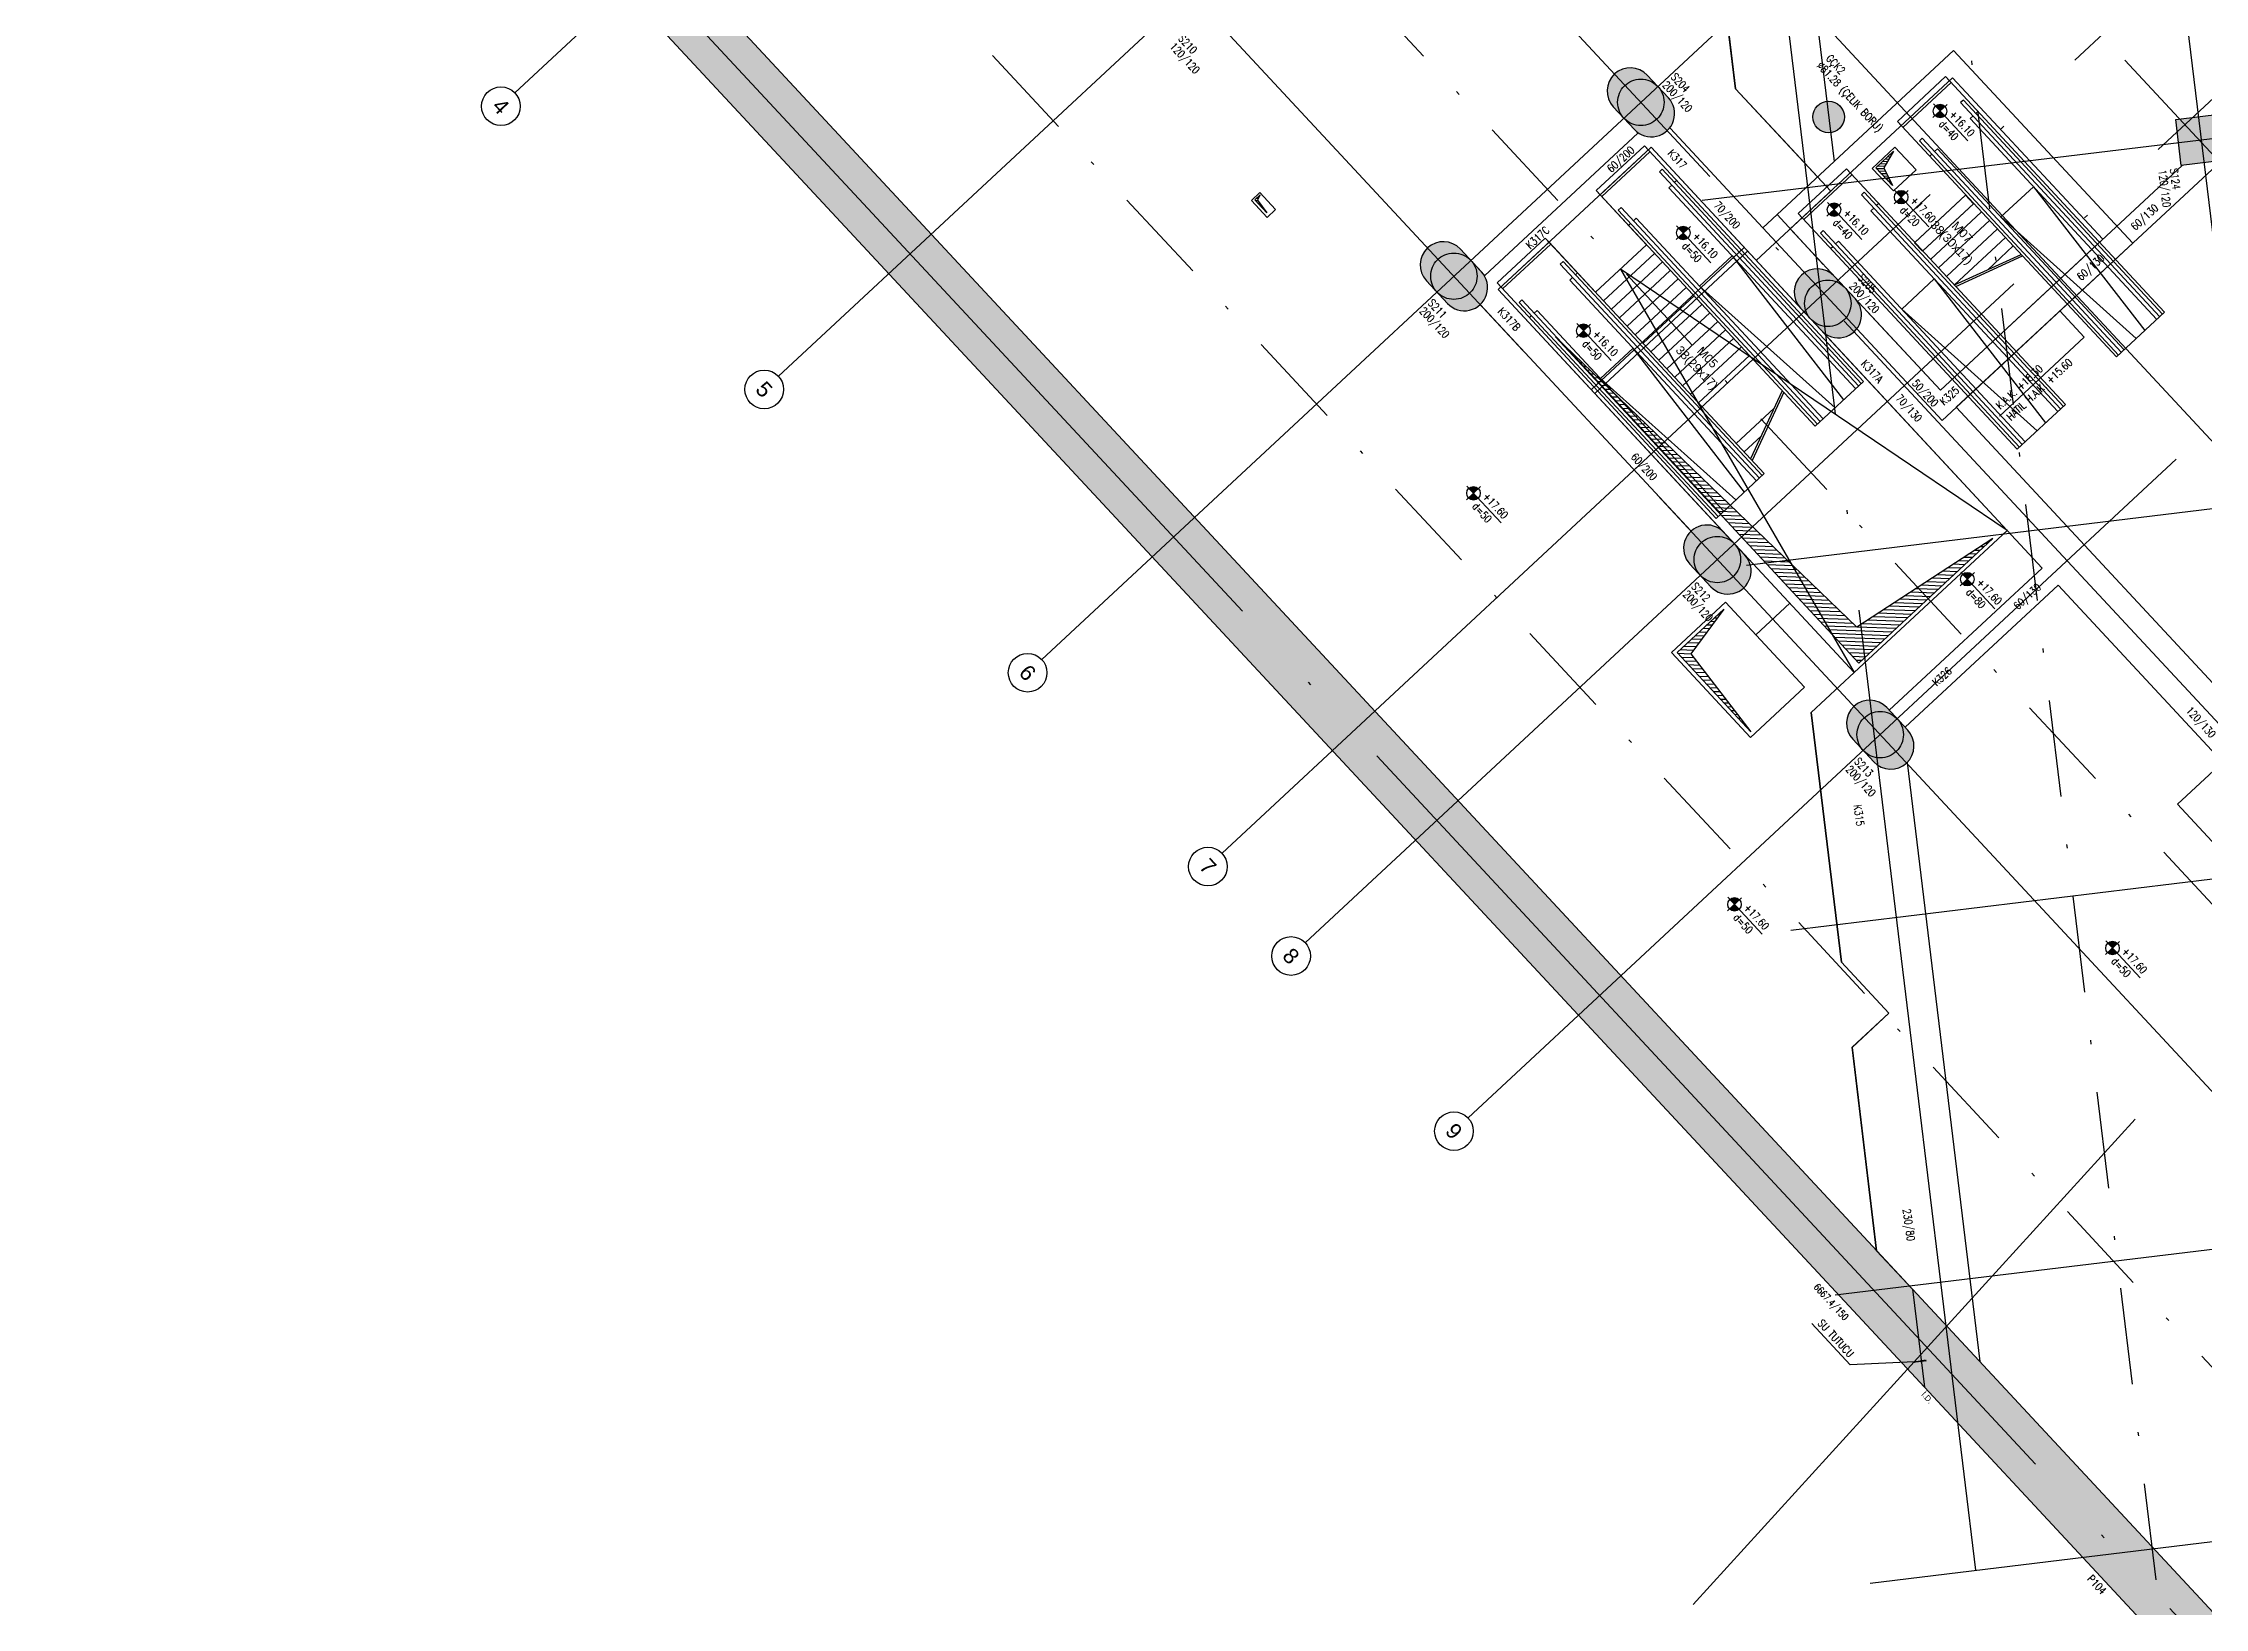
# Model space of a CAD drawing. Header units: millimetres. Extents: x 400392 to 400525, y 4543975 to 4544115.
# Drawn here: x 400392.4 to 400448.3, y 4544037 to 4544077.5 of the extents above; entities that cross this region are included whole.
import ezdxf
from ezdxf.enums import TextEntityAlignment as Align

# ---------------------------------------------------------------- set-up
doc = ezdxf.new("R2010")
doc.units = ezdxf.units.MM
for name, pattern in [('ACAD_ISO05W100', [33, 24, -3, 0, -3, 0, -3]), ('AKS', [3, 2.5, -0.25, 0, -0.25]), ('CONTINU', [0]), ('DASHDOT2', [0.5, 0.25, -0.125, 0, -0.125]), ('Hidden', [600, 400, -200])]:
    doc.linetypes.add(name, pattern=pattern)
doc.layers.add('A-DETL', color=90, linetype='Continuous', lineweight=15)
for name, color, linetype in [('aks prota', 2, 'AKS'), ('bosluk prota', 2, 'Continuous'), ('bosluk tarama prota', 8, 'Continuous'), ('boşluk prota', 2, 'Continuous'), ('boşluk taraması prota', 252, 'Continuous'), ('caks prota', 4, 'Continuous'), ('iderzi_PROTA', 3, 'Continuous'), ('kiriş boyutu prota', 6, 'Continuous'), ('kiriş prota', 6, 'Continuous'), ('kolon prota', 1, 'Continuous'), ('kolon tarama prota', 252, 'Continuous'), ('lkolon prota', 4, 'Continuous'), ('lperde prota', 4, 'Continuous'), ('merdiven prota', 2, 'Continuous'), ('not prota', 2, 'Continuous'), ('not yazısı prota', 6, 'Continuous'), ('not çizgisi prota', 4, 'Continuous'), ('perde prota', 1, 'Continuous'), ('PRT-AL-TUNEL_EKSENI', 14, 'DASHDOT2'), ('prt-s-taxis', 7, 'Continuous'), ('st-s_level (kot)', 6, 'Continuous'), ('st-s_levelmark (kot işareti)', 4, 'Continuous'), ('st_s_su tutucu', 2, 'Continuous'), ('st_s_ölçü', 4, 'Continuous'), ('taks prota', 7, 'Continuous'), ('temel prota', 6, 'Continuous'), ('tkolon prota', 6, 'Continuous'), ('tnot prota', 4, 'Continuous'), ('tperde prota', 6, 'Continuous'), ('Yapım Yöntemi$0$st_s_kesit', 7, 'Continuous')]:
    doc.layers.add(name, color=color, linetype=linetype)
doc.styles.add('OLCU', font='romanstw.shx')
doc.styles.add('PRT-MI-a_Arial', font='Arial.ttf', dxfattribs={"height": 30})
doc.styles.add('TAKS', font='Arial Unicode.ttf')
doc.styles.add('text25_PROTA', font='Arial.ttf', dxfattribs={"height": 25})
doc.styles.add('TKIRIS', font='romanstw.shx')
doc.styles.add('tkolon', font='romanstw.shx')
doc.styles.add('TNOT', font='romanstw.shx', dxfattribs={"width": 0.8, "height": 250})
doc.styles.add('TSIMPLEX', font='romanstw.shx')
doc.dimstyles.new('1-50', dxfattribs={"dimtxt": 10, "dimasz": 4, "dimexe": 4, "dimexo": 8, "dimgap": 4, "dimtad": 1, "dimdec": 1, "dimrnd": 0.05, "dimzin": 9, "dimdsep": 46, "dimtxsty": 'OLCU', "dimblk1": 'OBLIQUE', "dimblk2": 'OBLIQUE', "dimsah": 1, "dimcen": 2, "dimdle": 4, "dimclrd": 4, "dimclre": 4, "dimclrt": 3, "dimadec": 1, "dimazin": 0, "dimtfac": 1, "dimtdec": 1, "dimtix": 1, "dimtmove": 2, "dimatfit": 3, "dimldrblk": 'OBLIQUE', "dimfxl": 1, "dimtvp": 1, "dimtolj": 1, "dimtzin": 1, "dimarcsym": 0})

# ---------------------------------------------------------------- blocks, each defined once
blk = doc.blocks.new('A$C5FA63770')
at = {"color": 253}
blk.add_lwpolyline([(-574.4182109265821, 268.9042390474756), (-574.4182109265821, 98.90423904751833)], dxfattribs=at)
at = {"layer": 'st_s_ölçü', "color": 252, "ltscale": 0.1}
blk.add_line((235.9810456187479, 98.90423904754334), (235.9810456187479, 268.904239047497), dxfattribs=at)
for points in [[(-574.4182109265821, 98.90423904751833), (256.9810456187362, 98.90423904741374), (256.9810456187508, 268.9042390475433), (-574.4182109265821, 268.9042390474756)], [(-574.4182109265821, 261.4042390475433), (181.2810456187726, 261.4042390475433), (181.2810456187726, 251.6542390475433), (-574.4182109265821, 251.6542390475433)], [(-574.4182109265821, 241.404239047497), (134.2810456187726, 241.404239047497), (134.2810456187653, 251.6542390475433)], [(-574.4182109265821, 168.904239047497), (-105.9189543819521, 126.4042390475902), (-105.9189543819521, 241.404239047497), (-574.4182109265821, 198.904239047497)], [(134.2810456187726, 268.9042390475433), (134.2810456187581, 261.4042390475433)], [(-574.4182109265821, 126.4042390475906), (134.2810456187726, 126.4042390475897), (134.2810456187653, 116.1542390475433)], [(-574.4182109265821, 106.4042390475443), (181.2810456187726, 106.4042390475433), (181.2810456187726, 116.1542390475433), (-574.4182109265821, 116.1542390475443)], [(134.2810456187726, 98.90423904754334), (134.2810456187581, 106.4042390475433)]]:
    blk.add_lwpolyline(points, dxfattribs=at)
blk = doc.blocks.new('Stair_Anotation')
at = {"color": 0, "style": 'PRT-MI-a_Arial'}
blk.add_attdef('M.ADI', text='', height=0.2, dxfattribs=at).set_placement((0, 0), align=Align.BOTTOM_CENTER)
blk.add_attdef('BAS.SAYI-(EN-RIHT)', text='', height=0.2, dxfattribs=at).set_placement((0, -0.07999999999999999), align=Align.TOP_CENTER)
blk = doc.blocks.new('PLAN_KOT')
at = {"layer": 'st-s_levelmark (kot işareti)'}
h = blk.add_hatch(color=256, dxfattribs=at)
h.paths.add_polyline_path([(0, 17.5, 0.4142135623730951), (-17.5, 0), (0, 0)])
h.paths.add_polyline_path([(17.5, 0), (0, 0), (0, -17.5, 0.4142135623730951)])
for p, q in [((105, 0), (-25, 0)), ((0, 25), (0, -25))]:
    blk.add_line(p, q, dxfattribs=at)
blk.add_circle((0, 0), 17.5, dxfattribs=at)
at = {"layer": 'st-s_level (kot)', "color": 6, "style": 'OLCU', "width": 0.8}
for tag, p in [('KOT', (22.6700442370493, 9.780006943954504)), ('DÖŞEME_KALINLIĞI', (22.6700442370493, -27.62999305603444))]:
    blk.add_attdef(tag, p, '', height=20, dxfattribs=at)
blk = doc.blocks.new('_Oblique')
at = {"color": 0, "linetype": 'ByBlock', "lineweight": -2}
blk.add_line((-0.5, -0.5), (0.5, 0.5), dxfattribs=at)
blk = doc.blocks.new('D')
at = {"layer": 'st_s_su tutucu', "linetype": 'CONTINU', "ltscale": 0.2}
for p, q in [((-39987.83090962706, 52508.18991963421), (-39992.63090966878, 52508.18991966914)), ((-39992.63090966878, 52508.18991966914), (-39992.63090980848, 52507.38991968935)), ((-39992.63090980848, 52507.38991968935), (-39990.63090962501, 52506.05655179494)), ((-39992.63090980848, 52448.98991960261), (-39990.63090962501, 52450.32328749701)), ((-39992.63090966878, 52448.18991962282), (-39992.63090980848, 52448.98991960261)), ((-39987.83090962706, 52448.18991965774), (-39992.63090966878, 52448.18991962282)), ((-39990.63090992199, 52478.65671955824), (-39991.93117670823, 52478.6567195757)), ((-39991.93117670823, 52478.6567195757), (-39991.93117659182, 52477.72311959402)), ((-39991.93117659182, 52477.72311959402), (-39990.63090987367, 52477.72311951835)), ((-39990.6309096902, 52498.50671976196), (-39991.53117650332, 52498.50671977942)), ((-39991.53117650332, 52498.50671977942), (-39991.53117639622, 52497.87311976865)), ((-39991.53117639622, 52497.87311976865), (-39990.63090970417, 52497.87311978029)), ((-39990.63090980196, 52488.50671968629), (-39991.53117661508, 52488.50671963972)), ((-39991.53117661508, 52488.50671963972), (-39991.53117662905, 52487.87311965806)), ((-39991.53117662905, 52487.87311965806), (-39990.630909937, 52487.87311964059)), ((-39991.53117661508, 52467.87311965223), (-39991.53117662905, 52468.5067196339)), ((-39991.53117662905, 52468.5067196339), (-39990.630909937, 52468.50671965136)), ((-39990.63090980196, 52467.87311960567), (-39991.53117661508, 52467.87311965223)), ((-39991.53117650332, 52457.87311951254), (-39991.53117639622, 52458.50671952331)), ((-39991.53117639622, 52458.50671952331), (-39990.63090970417, 52458.50671951166)), ((-39990.6309096902, 52457.87311953), (-39991.53117650332, 52457.87311951254)), ((-39990.63090962501, 52506.05655179494), (-39990.6309096902, 52498.50671976196)), ((-39990.63090970417, 52497.87311978029), (-39990.63090980196, 52488.50671968629)), ((-39990.630909937, 52487.87311964059), (-39990.63090992199, 52478.65671955824)), ((-39990.630909937, 52468.50671965136), (-39990.63090992199, 52477.72311973372)), ((-39990.63090970417, 52458.50671951166), (-39990.63090980196, 52467.87311960567)), ((-39990.63090962501, 52450.32328749701), (-39990.6309096902, 52457.87311953)), ((-39989.83090974534, 52506.05655187643), (-39987.83090964103, 52507.38991968935)), ((-39989.83090955907, 52498.50671965136), (-39989.83090974534, 52506.05655187643)), ((-39988.9306429881, 52498.50671966883), (-39989.83090955907, 52498.50671965136)), ((-39989.83090992229, 52488.50671961062), (-39989.83090981984, 52497.87311973373)), ((-39989.83090981984, 52497.87311973373), (-39988.93064300207, 52497.87311962313)), ((-39988.93064335132, 52488.50671965136), (-39989.83090992229, 52488.50671961062)), ((-39989.83091007002, 52478.65671960481), (-39989.8309099316, 52487.87311978029)), ((-39989.8309099316, 52487.87311978029), (-39988.93064311383, 52487.87311964059)), ((-39988.53064343977, 52478.65671965137), (-39989.83091007002, 52478.65671960481)), ((-39989.83090998934, 52477.72311965805), (-39988.53064344908, 52477.72311964058)), ((-39989.83091007002, 52477.72311968715), (-39989.8309099316, 52468.50671951166)), ((-39989.8309099316, 52468.50671951166), (-39988.93064311383, 52468.50671965136)), ((-39988.93064335132, 52467.87311964059), (-39989.83090992229, 52467.87311968134)), ((-39989.83090992229, 52467.87311968134), (-39989.83090981984, 52458.50671955823)), ((-39989.83090981984, 52458.50671955823), (-39988.93064300207, 52458.50671966883)), ((-39988.9306429881, 52457.87311962313), (-39989.83090955907, 52457.87311964059)), ((-39989.83090955907, 52457.87311964059), (-39989.83090974534, 52450.32328741552)), ((-39989.83090974534, 52450.32328741552), (-39987.83090964103, 52448.98991960261)), ((-39988.93064300207, 52497.87311962313), (-39988.9306429881, 52498.50671966883)), ((-39988.93064311383, 52487.87311964059), (-39988.93064335132, 52488.50671965136)), ((-39988.93064311383, 52468.50671965136), (-39988.93064335132, 52467.87311964059)), ((-39988.93064300207, 52458.50671966883), (-39988.9306429881, 52457.87311962313)), ((-39988.53064344908, 52477.72311964058), (-39988.53064343977, 52478.65671965137)), ((-39987.83090964103, 52507.38991968935), (-39987.83090962706, 52508.18991963421)), ((-39987.83090964103, 52448.98991960261), (-39987.83090962706, 52448.18991965774))]:
    blk.add_line(p, q, dxfattribs=at)

msp = doc.modelspace()

# ---------------------------------------------------------------- hatches: boundary and pattern name
at = {"layer": 'bosluk tarama prota'}
h = msp.add_hatch(dxfattribs=at)
h.set_pattern_fill('ANSI31', color=256, scale=0.5000000000008498, angle=158.041684824402)
h.set_pattern_definition([(358.0416848250895, (400463.1295218535, 4544053.924257413), (0.002135774580036787, 0.06246349707594467), [])])
h.paths.add_polyline_path([(400439.8017895631, 4544074.247553772), (400440.2648010498, 4544074.679949181), (400440.0092632523, 4544074.242364098), (400440.2316973127, 4544073.787206085)])
h = msp.add_hatch(dxfattribs=at)
h.set_pattern_fill('ANSI31', color=256, scale=0.5000000000008498, angle=158.041684824402)
h.set_pattern_definition([(358.0416848250895, (400447.0782317322, 4544053.094694341), (0.002135774580036787, 0.06246349707594467), [])])
h.paths.add_polyline_path([(400423.7504994418, 4544073.4179907), (400423.89031633, 4544073.548562365), (400423.8191098028, 4544073.407763625), (400424.0645797835, 4544073.081671667)])
at = {"layer": 'boşluk taraması prota', "ltscale": 2}
h = msp.add_hatch(dxfattribs=at)
h.set_pattern_fill('ANSI31', color=256, scale=0.030000000000051, angle=-47.07600604114691, style=0)
h.set_pattern_definition([(357.9239939588531, (399651.801160712, 4544304.333696), (0.003450451554832194, 0.09518748281207254), [])])
h.paths.add_polyline_path([(400442.8244124039, 4544064.663843739), (400439.3113126747, 4544062.3763657), (400431.5265696851, 4544069.876173482), (400439.3658178136, 4544061.447219201)])
h = msp.add_hatch(dxfattribs=at)
h.set_pattern_fill('ANSI31', color=256, scale=0.030000000000051, angle=-47.07600604114691, style=0)
h.set_pattern_definition([(357.9239939588531, (399655.2625311045, 4544295.829732388), (0.003450451554832194, 0.09518748281207254), [])])
h.paths.add_polyline_path([(400435.871872748, 4544062.840891067), (400435.0205188572, 4544061.685704622), (400436.572370703, 4544059.668590711), (400434.6654934826, 4544061.718912458)])
at = {"layer": 'kolon tarama prota'}
h = msp.add_hatch(color=256, dxfattribs=at)
h.dxf.hatch_style = 1
h.paths.add_polyline_path([(400440.7516393499, 4544045.263444385), (400441.0592837703, 4544042.730103491), (400395.5945293271, 4544091.61493662), (400416.0245210166, 4544110.61560607), (400431.1884057504, 4544094.311020598), (400434.7429687753, 4544094.742680421), (400434.9237976286, 4544093.253620003), (400430.6105204253, 4544092.729823278), (400415.7433674613, 4544108.715355382), (400397.5101490717, 4544091.757768668)])
h = msp.add_hatch(color=256, dxfattribs=at)
h.dxf.hatch_style = 1
edge = h.paths.add_edge_path()
edge.add_arc((400433.4580476031, 4544076.232512097), 0.60000000000102, 42.92399395885309, 222.9239939588531)
edge.add_line((400433.0186929432, 4544075.823895549), (400433.5635150062, 4544075.238089336))
edge.add_arc((400434.0028696662, 4544075.646705884), 0.60000000000102, 222.9239939588531, 402.923993958853)
edge.add_line((400434.4422243262, 4544076.055322431), (400433.8974022631, 4544076.641128644))
h = msp.add_hatch(color=256, dxfattribs=at)
h.dxf.hatch_style = 1
edge = h.paths.add_edge_path()
edge.add_arc((400433.7303837747, 4544075.940225435), 0.5999999999986745, -47.07600604114691, 312.9239939588531)
h = msp.add_hatch(color=256, dxfattribs=at)
h.dxf.hatch_style = 1
edge = h.paths.add_edge_path()
edge.add_arc((400438.5837985583, 4544075.561127383), 0.4064000000006909, 0, 360)
h = msp.add_hatch(color=256, dxfattribs=at)
h.dxf.hatch_style = 1
h.paths.add_polyline_path([(400448.7477798809, 4544075.64169181), (400448.8924429635, 4544074.450443476), (400447.7011946298, 4544074.305780394), (400447.5565315472, 4544075.497028728)])
h = msp.add_hatch(color=256, dxfattribs=at)
h.dxf.hatch_style = 1
edge = h.paths.add_edge_path()
edge.add_arc((400428.6251463433, 4544071.737730077), 0.60000000000102, 42.92399395885309, 222.9239939588531)
edge.add_line((400428.1857916833, 4544071.329113529), (400428.7306137463, 4544070.743307316))
edge.add_arc((400429.1699684063, 4544071.151923863), 0.60000000000102, 222.9239939588531, 402.923993958853)
edge.add_line((400429.6093230663, 4544071.560540411), (400429.0645010032, 4544072.146346624))
h = msp.add_hatch(color=256, dxfattribs=at)
h.dxf.hatch_style = 1
edge = h.paths.add_edge_path()
edge.add_arc((400438.2907792855, 4544071.036238967), 0.60000000000102, 42.92399395885309, 222.9239939588531)
edge.add_line((400437.8514246255, 4544070.62762242), (400438.3962466886, 4544070.041816207))
edge.add_arc((400438.8356013485, 4544070.450432754), 0.60000000000102, 222.9239939588531, 402.923993958853)
edge.add_line((400439.2749560085, 4544070.859049302), (400438.7301339455, 4544071.444855515))
h = msp.add_hatch(color=256, dxfattribs=at)
h.dxf.hatch_style = 1
edge = h.paths.add_edge_path()
edge.add_arc((400435.435422132, 4544064.41515241), 0.60000000000102, 42.92399395885309, 222.9239939588531)
edge.add_line((400434.996067472, 4544064.006535863), (400435.5408895351, 4544063.420729649))
edge.add_arc((400435.9802441951, 4544063.829346197), 0.60000000000102, 222.9239939588531, 402.923993958853)
edge.add_line((400436.4195988551, 4544064.237962744), (400435.874776792, 4544064.823768958))
h = msp.add_hatch(color=256, dxfattribs=at)
h.dxf.hatch_style = 1
edge = h.paths.add_edge_path()
edge.add_arc((400439.6453298216, 4544059.888555106), 0.60000000000102, 42.92399395885309, 222.9239939588531)
edge.add_line((400439.2059751616, 4544059.479938558), (400439.7507972246, 4544058.894132345))
edge.add_arc((400440.1901518846, 4544059.302748892), 0.60000000000102, 222.9239939588531, 402.923993958853)
edge.add_line((400440.6295065446, 4544059.71136544), (400440.0846844816, 4544060.297171653))
h = msp.add_hatch(color=256, dxfattribs=at)
h.dxf.hatch_style = 1
h.paths.add_polyline_path([(400472.1510583731, 4544009.29945525), (400471.9313810431, 4544009.095146976), (400472.612409951, 4544008.362887781), (400473.9304739309, 4544009.588737423), (400440.7516393499, 4544045.263444385), (400441.0592837703, 4544042.730103491)])

# ---------------------------------------------------------------- linework, layer by layer
at = {"layer": 'A-DETL', "color": 1, "lineweight": 5}
msp.add_lwpolyline([(400410.4979693974, 4544108.041349596), (400518.4062713217, 4543992.015663383)], dxfattribs=at)
at = {"layer": 'aks prota', "ltscale": 10}
for p, q in [((400524.7599808759, 4543992.599262115), (400411.7644162853, 4544114.094899494)), ((400517.5106289861, 4543985.857089084), (400404.5150643955, 4544107.352726463)), ((400512.6777277262, 4543981.362307063), (400399.6821631356, 4544102.857944442)), ((400404.6249536569, 4544076.183168597), (400430.9016879059, 4544100.621531044)), ((400454.2144428614, 4544025.648611086), (400445.2533226051, 4544099.440205881)), ((400442.3891335498, 4544038.00062226), (400435.0780764215, 4544098.204542051)), ((400505.4283758364, 4543974.620134032), (400392.4328112458, 4544096.115771412)), ((400411.4352294456, 4544068.86059093), (400438.0340885466, 4544093.598541744)), ((400418.2455052343, 4544061.538013264), (400443.6435301634, 4544085.159142616)), ((400422.9037338739, 4544056.529370139), (400448.301758803, 4544080.150499493)), ((400435.3192969736, 4544073.406552707), (400481.6787128343, 4544079.036357859)), ((400425.0649949791, 4544054.224004926), (400450.5974185253, 4544077.970130106)), ((400429.2643641788, 4544049.690262465), (400454.796787725, 4544073.436387644)), ((400436.4645463775, 4544063.975836732), (400482.8239622382, 4544069.605641884)), ((400437.6097205387, 4544054.545737156), (400483.9691363994, 4544060.175542307)), ((400438.7550451854, 4544045.114404782), (400485.1144610461, 4544050.744209934)), ((400439.6591894517, 4544037.669102697), (400486.0186053124, 4544043.298907848))]:
    msp.add_line(p, q, dxfattribs=at)
at = {"layer": 'bosluk prota'}
for points in [[(400439.8017895631, 4544074.247553772), (400440.2648010498, 4544074.679949181), (400440.0092632523, 4544074.242364098), (400440.2316973127, 4544073.787206085)], [(400423.7504994418, 4544073.4179907), (400423.89031633, 4544073.548562365), (400423.8191098028, 4544073.407763625), (400424.0645797835, 4544073.081671667)]]:
    msp.add_lwpolyline(points, close=True, dxfattribs=at)
at = {"layer": 'boşluk prota', "ltscale": 0.05}
for points in [[(400442.8244124039, 4544064.663843739), (400439.3113126747, 4544062.3763657), (400431.5265696851, 4544069.876173482), (400439.3658178136, 4544061.447219201)], [(400435.871872748, 4544062.840891067), (400435.0205188572, 4544061.685704622), (400436.572370703, 4544059.668590711), (400434.6654934826, 4544061.718912458)]]:
    msp.add_lwpolyline(points, close=True, dxfattribs=at)
at = {"layer": 'caks prota', "ltscale": 0.05}
for centre in [(400404.2635181649, 4544075.837665767), (400411.0691005623, 4544068.52007714), (400417.879376351, 4544061.197499474), (400422.5396480733, 4544056.186659576), (400424.6891906789, 4544053.875422129), (400428.8995917532, 4544049.348290178)]:
    msp.add_circle(centre, 0.50000000000085, dxfattribs=at)
at = {"layer": 'iderzi_PROTA', "linetype": 'ACAD_ISO05W100', "lineweight": 30, "ltscale": 2}
for points in [[(400434.7438723616, 4544094.74279015), (400435.4069853013, 4544089.282294147), (400434.6123484532, 4544089.185794859), (400435.1196157149, 4544085.008631831), (400436.3433780767, 4544083.692812445), (400435.3873790841, 4544082.803697014), (400436.1783579294, 4544076.290250109), (400438.6396648494, 4544073.644465912), (400436.7125464641, 4544071.852172504)], [(400439.2458604745, 4544061.199090322), (400438.1363159468, 4544060.167171686), (400438.9193845501, 4544053.718905276), (400440.1419218279, 4544052.399823068), (400439.1893638196, 4544051.513907883), (400439.2931371314, 4544050.652146895), (400439.8252342722, 4544046.259538136), (400440.7516393499, 4544045.263444385), (400441.0592837703, 4544042.730103491)]]:
    msp.add_lwpolyline(points, dxfattribs=at)
at = {"layer": 'kiriş prota'}
for p, q in [((400432.4456182757, 4544068.510887944), (400436.399809634, 4544072.188436329)), ((400440.6102142897, 4544058.874324365), (400442.4900909109, 4544043.394218092))]:
    msp.add_line(p, q, dxfattribs=at)
at = {"layer": 'kiriş prota', "linetype": 'Hidden'}
msp.add_line((400432.5368586266, 4544068.412783965), (400436.4910500047, 4544072.090332368), dxfattribs=at)
at = {"layer": 'kiriş prota'}
for points in [[(400434.6123484532, 4544089.185794859), (400436.8955638832, 4544089.463131319), (400438.7239720511, 4544074.406849204)], [(400436.7125471095, 4544071.852173105), (400438.6396640787, 4544073.644465196), (400437.3986227875, 4544074.978191026), (400436.1783579294, 4544076.290250109), (400435.3873790841, 4544082.803697014), (400436.3433780767, 4544083.692812445), (400435.1196157149, 4544085.008631831), (400434.6123484532, 4544089.185794859)], [(400434.4847120128, 4544075.275454002), (400436.8840374786, 4544072.695640057), (400437.2501661473, 4544073.036153647)], [(400429.6982503702, 4544071.464928887), (400433.6524396184, 4544075.142475385)], [(400433.9929534079, 4544074.776346502), (400430.0387641596, 4544071.098800004)], [(400433.9929534271, 4544074.77634652), (400437.8992092141, 4544070.576243725)], [(400447.721892737, 4544074.308293935), (400441.4730985744, 4544068.496677653)], [(400448.735229095, 4544074.431351704), (400441.8811540611, 4544068.056801185), (400450.4673363852, 4544058.824727782)], [(400437.2501661473, 4544073.036153647), (400438.4456958399, 4544071.75069043)], [(400429.528355273, 4544071.647598993), (400429.6982476951, 4544071.464926399)], [(400430.0387614364, 4544071.098797483), (400435.9056966262, 4544064.790521613)], [(400429.5785849537, 4544070.712569203), (400435.0268159349, 4544064.854516696)], [(400439.5599555522, 4544070.553736545), (400441.4730985744, 4544068.496677653)], [(400438.4366392494, 4544069.998385235), (400444.1056544252, 4544063.902918769)], [(400444.1056544153, 4544063.90291876), (400440.1514627056, 4544060.225370049)], [(400436.6989106491, 4544062.175596587), (400437.577618133, 4544062.992828)], [(400444.5142709626, 4544063.4635641), (400440.5600792529, 4544059.786015389)], [(400444.5142709526, 4544063.46356409), (400449.9621688579, 4544057.605848428)], [(400439.8252342728, 4544046.259538133), (400439.1885950887, 4544051.515170312), (400440.1419218279, 4544052.399823068), (400438.9196139214, 4544053.717016513), (400438.1363159386, 4544060.167171754), (400439.245851648, 4544061.199105549)]]:
    msp.add_lwpolyline(points, dxfattribs=at)
for points in [[(400439.2458604453, 4544061.199090353), (400430.0387643653, 4544071.098800207), (400431.3568270563, 4544072.324648651), (400432.5612205787, 4544071.02965166), (400433.8792845588, 4544072.255501303), (400432.674891009, 4544073.550498318), (400433.992954989, 4544074.776347959), (400443.2000536742, 4544064.876640478)], [(400423.8816962317, 4544073.608081908), (400424.290312779, 4544073.168727248), (400424.070635449, 4544072.964418975), (400423.6620189017, 4544073.403773635)], [(400435.9154547047, 4544063.017987876), (400437.9585635299, 4544060.821238841), (400436.5672737733, 4544059.527286441), (400434.5241649481, 4544061.724035476)]]:
    msp.add_lwpolyline(points, close=True, dxfattribs=at)
at = {"layer": 'kolon prota', "color": 1}
for points in [[(400433.8974022631, 4544076.641128644, 0.9999999999999999), (400433.0186929432, 4544075.823895549), (400433.5635150062, 4544075.238089336, 0.9999999999999999), (400434.4422243262, 4544076.055322431)], [(400429.0645010032, 4544072.146346624, 0.9999999999999999), (400428.1857916833, 4544071.329113529), (400428.7306137464, 4544070.743307316, 0.9999999999999999), (400429.6093230663, 4544071.560540411)], [(400438.7301339455, 4544071.444855515, 0.9999999999999999), (400437.8514246255, 4544070.62762242), (400438.3962466886, 4544070.041816207, 0.9999999999999999), (400439.2749560085, 4544070.859049302)], [(400435.874776792, 4544064.823768958, 0.9999999999999999), (400434.996067472, 4544064.006535863), (400435.5408895351, 4544063.420729649, 0.9999999999999999), (400436.4195988551, 4544064.237962744)], [(400440.0846844816, 4544060.297171653, 0.9999999999999999), (400439.2059751616, 4544059.479938558), (400439.7507972246, 4544058.894132345, 0.9999999999999999), (400440.6295065446, 4544059.71136544)]]:
    msp.add_lwpolyline(points, format="xyb", close=True, dxfattribs=at)
msp.add_lwpolyline([(400448.7477798809, 4544075.64169181), (400448.8924429635, 4544074.450443476), (400447.7011946298, 4544074.305780394), (400447.5565315472, 4544075.497028728)], close=True, dxfattribs=at)
at = {"layer": 'kolon prota', "color": 5, "linetype": 'Hidden', "ltscale": 5}
for centre in [(400433.7303837747, 4544075.940225435), (400428.8975573748, 4544071.44482697), (400438.563190317, 4544070.743335861), (400435.7078331636, 4544064.122249303), (400439.9164163193, 4544059.597076171)]:
    msp.add_circle(centre, 0.5999999999986745, dxfattribs=at)
at = {"layer": 'merdiven prota', "linetype": 'Hidden', "ltscale": 10}
for points in [[(400441.7059685853, 4544076.497399758), (400441.6072195863, 4544076.603577133), (400440.362381383, 4544075.445830249), (400440.461130382, 4544075.339652874)], [(400433.9197276312, 4544074.708243744), (400433.8209786323, 4544074.81442112), (400432.576140429, 4544073.656674236), (400432.6748894279, 4544073.550496859)], [(400439.143066402, 4544074.113803231), (400439.0443174031, 4544074.219980608), (400437.7994791997, 4544073.062233724), (400437.8982281987, 4544072.956056347)], [(400442.1306277314, 4544073.54456786), (400440.8125637515, 4544072.318718218)], [(400442.3349360051, 4544073.32489053), (400441.0168720252, 4544072.099040888)], [(400442.5392442787, 4544073.1052132), (400441.2211802988, 4544071.879363558)], [(400442.7435525524, 4544072.88553587), (400441.4254885725, 4544071.659686228)], [(400442.9478608261, 4544072.66585854), (400441.6297968461, 4544071.440008898)], [(400431.3573453513, 4544072.325130697), (400431.2583363882, 4544072.431066347), (400430.0129783065, 4544071.272835956), (400430.1119872695, 4544071.166900307)], [(400433.8792845588, 4544072.255501303), (400432.5612205788, 4544071.02965166)], [(400434.0835928324, 4544072.035823973), (400432.7655288524, 4544070.80997433)], [(400443.1521690998, 4544072.44618121), (400441.8341051198, 4544071.220331568)], [(400441.8341051198, 4544071.220331568), (400443.5607856471, 4544072.00682655)], [(400441.8699984248, 4544071.181738195), (400443.596678952, 4544071.968233177)], [(400443.3564773734, 4544072.22650388), (400442.6974453834, 4544071.613579059)], [(400434.2879011061, 4544071.816146643), (400432.9698371261, 4544070.590297)], [(400434.4922093797, 4544071.596469313), (400433.1741453998, 4544070.37061967)], [(400434.6965176534, 4544071.376791983), (400433.3784536734, 4544070.15094234)], [(400434.900825927, 4544071.157114653), (400433.5827619471, 4544069.93126501)], [(400435.1051342007, 4544070.937437323), (400433.7870702207, 4544069.711587681)], [(400435.3094424744, 4544070.717759993), (400433.9913784944, 4544069.491910351)], [(400435.5137507481, 4544070.498082663), (400434.1956867681, 4544069.272233021)], [(400435.7180590217, 4544070.278405333), (400434.3999950417, 4544069.052555691)], [(400435.9223672954, 4544070.058728003), (400434.6043033154, 4544068.832878361)], [(400436.126675569, 4544069.839050673), (400434.8086115891, 4544068.613201031)], [(400436.3309838427, 4544069.619373343), (400435.0129198628, 4544068.393523701)], [(400436.5352921163, 4544069.399696013), (400435.2172281364, 4544068.173846371)], [(400437.1790131021, 4544068.037322951), (400436.1951837396, 4544067.122324218)], [(400437.3869161978, 4544068.484008649), (400436.5670442652, 4544066.722490545)], [(400437.4236722197, 4544068.444487662), (400436.603800287, 4544066.682969558)], [(400436.8427840914, 4544067.314925384), (400436.3994920133, 4544066.902646888)]]:
    msp.add_lwpolyline(points, dxfattribs=at)
at = {"layer": 'merdiven prota', "color": 4}
msp.add_lwpolyline([(400443.2000536742, 4544064.876640478), (400433.2070065055, 4544071.630257139), (400439.2458604453, 4544061.199090353)], dxfattribs=at)
at = {"layer": 'not prota', "ltscale": 0.1}
msp.add_lwpolyline([(400444.5616030564, 4544070.549720719), (400445.1937550985, 4544069.870015142), (400442.9969817986, 4544067.826932406)], dxfattribs=at)
at = {"layer": 'perde prota'}
msp.add_lwpolyline([(400440.7516393499, 4544045.263444385), (400441.0592837703, 4544042.730103491), (400395.5945293271, 4544091.61493662), (400416.0245210166, 4544110.61560607), (400431.1884057504, 4544094.311020598), (400434.7429687753, 4544094.742680421), (400434.9237976286, 4544093.253620003), (400430.6105204253, 4544092.729823278), (400415.7433674613, 4544108.715355382), (400397.5101490717, 4544091.757768668)], close=True, dxfattribs=at)
msp.add_lwpolyline([(400473.9304739309, 4544009.588737423), (400440.7516393499, 4544045.263444385), (400441.0592837703, 4544042.730103491), (400472.1510583731, 4544009.29945525), (400471.9313810431, 4544009.095146976), (400472.612409951, 4544008.362887781)], dxfattribs=at)
at = {"layer": 'PRT-AL-TUNEL_EKSENI', "ltscale": 10}
for p, q in [((400402.0986137656, 4544105.105335453), (400515.0941783561, 4543983.609698074)), ((400396.1307129674, 4544099.554960685), (400509.126277558, 4543978.059323306)), ((400447.668164598, 4544032.687332056), (400439.6445283673, 4544098.759083868))]:
    msp.add_line(p, q, dxfattribs=at)
at = {"layer": 'temel prota', "color": 5}
msp.add_lwpolyline([(400446.4434553087, 4544072.2999149), (400441.5155862385, 4544067.716809204), (400436.8845987021, 4544072.696162017), (400441.8124677724, 4544077.279267713), (400446.4434553087, 4544072.2999149)], dxfattribs=at)
for points in [[(400441.4730985744, 4544068.496677653), (400437.5912413748, 4544072.670546923), (400441.7868526785, 4544076.572625041), (400445.6687098781, 4544072.398755771)], [(400442.1227437156, 4544073.537235426), (400442.3270519893, 4544073.317558096), (400441.0089880093, 4544072.091708453), (400440.8046797357, 4544072.311385783)]]:
    msp.add_lwpolyline(points, close=True, dxfattribs=at)
at = {"layer": 'temel prota'}
msp.add_lwpolyline([(400439.713309023, 4544074.233336706), (400440.297994886, 4544074.779360919), (400440.8440190994, 4544074.194675056), (400440.2593332364, 4544073.648650843)], close=True, dxfattribs=at)
at = {"layer": 'temel prota', "linetype": 'Hidden', "ltscale": 10}
msp.add_lwpolyline([(400449.6501031255, 4544059.703436938), (400450.8217138128, 4544060.793079446), (400453.9544406757, 4544057.424693719), (400450.7325065024, 4544054.428172373), (400447.5997796396, 4544057.7965581), (400448.7713916235, 4544058.886201814)], dxfattribs=at)
at = {"layer": 'Yapım Yöntemi$0$st_s_kesit', "color": 3, "ltscale": 0.1}
msp.add_circle((400438.5837985583, 4544075.561127383), 0.4064000000006909, dxfattribs=at)

# ---------------------------------------------------------------- block references
at = {"yscale": 0.010000000000017, "zscale": 0.010000000000017}
for p, xscale, rotation in [((400441.3882592042, 4544072.89050144), -0.010000000000017, 312.9239939588531), ((400433.6020182502, 4544071.101345425), -0.010000000000017, 312.9239939588531), ((400438.8253570209, 4544070.506904913), -0.010000000000017, 312.9239939588531), ((400433.7324222141, 4544071.222626073), 0.010000000000017, 132.9239939588531)]:
    msp.add_blockref('A$C5FA63770', p, dxfattribs=dict(at, xscale=xscale, rotation=rotation))
at = {"layer": 'prt-s-taxis'}
ref = msp.add_blockref('Stair_Anotation', (400441.91458472, 4544072.454418411), dxfattribs=dict(at, xscale=-1.125000000001912, yscale=1.125000000001912, zscale=1.125000000001912, rotation=313.4729572133101))
ref.add_attrib('M.ADI', 'M07', dxfattribs={"layer": '0', "color": 0, "height": 0.2250000000003825, "rotation": 313.4729558447177, "style": 'PRT-MI-a_Arial'}).set_placement((400441.9083545965, 4544072.4609898), align=Align.BOTTOM_CENTER)
ref.add_attrib('BAS.SAYI-(EN-RIHT)', '38(30x17)', dxfattribs={"layer": '0', "color": 0, "height": 0.2250000000003825, "rotation": 313.4729558447177, "style": 'PRT-MI-a_Arial'}).set_placement((400441.8480046497, 4544072.393833873), align=Align.TOP_CENTER)
ref = msp.add_blockref('Stair_Anotation', (400435.3299087203, 4544069.219407692), dxfattribs=dict(at, xscale=-1.125000000001912, yscale=1.125000000001912, zscale=1.125000000001912, rotation=313.4729572133101))
ref.add_attrib('M.ADI', 'M05', dxfattribs={"layer": '0', "color": 0, "height": 0.2250000000003825, "rotation": 313.4729558447177, "style": 'PRT-MI-a_Arial'}).set_placement((400435.3236785968, 4544069.225979081), align=Align.BOTTOM_CENTER)
ref.add_attrib('BAS.SAYI-(EN-RIHT)', '38(29x17)', dxfattribs={"layer": '0', "color": 0, "height": 0.2250000000003825, "rotation": 313.4729558447177, "style": 'PRT-MI-a_Arial'}).set_placement((400435.26332865, 4544069.158823154), align=Align.TOP_CENTER)
at = {"layer": 'st-s_level (kot)', "linetype": 'CONTINU', "ltscale": 0.1, "xscale": 0.010000000000017, "yscale": 0.010000000000017, "zscale": 0.010000000000017, "rotation": 312.9239939588531}
for p, values in [((400441.4642721438, 4544075.714416387), {'KOT': '+16.10', 'DÖŞEME_KALINLIĞI': 'd=40'}), ((400440.459030846, 4544073.489506154), {'KOT': '+17.60', 'DÖŞEME_KALINLIĞI': 'd=20'}), ((400438.7237670771, 4544073.165642424), {'KOT': '+16.10', 'DÖŞEME_KALINLIĞI': 'd=40'}), ((400434.826202851, 4544072.563782833), {'KOT': '+16.10', 'DÖŞEME_KALINLIĞI': 'd=50'}), ((400432.2459942913, 4544070.035840623), {'KOT': '+16.10', 'DÖŞEME_KALINLIĞI': 'd=50'}), ((400429.4027937182, 4544065.836002302), {'KOT': '+17.60', 'DÖŞEME_KALINLIĞI': 'd=50'}), ((400442.1684609473, 4544063.615426224), {'KOT': '+17.60', 'DÖŞEME_KALINLIĞI': 'd=80'}), ((400436.1507168508, 4544055.210432535), {'KOT': '+17.60', 'DÖŞEME_KALINLIĞI': 'd=50'}), ((400445.9210614412, 4544054.080890598), {'KOT': '+17.60', 'DÖŞEME_KALINLIĞI': 'd=50'})]:
    msp.add_blockref('PLAN_KOT', p, dxfattribs=at).add_auto_attribs(values)
at = {"layer": 'st_s_ölçü', "xscale": 0.005000000000008499, "yscale": 0.005000000000008499, "zscale": 0.005000000000008499, "rotation": 276.9239943718454}
msp.add_blockref('D', (400204.5792992567, 4543813.278333994), dxfattribs=at)

# ---------------------------------------------------------------- texts
at = {"layer": 'iderzi_PROTA', "linetype": 'ACAD_ISO05W100', "style": 'text25_PROTA'}
msp.add_text('İ.D.', height=0.150000000000255, rotation=312.9239935568041, dxfattribs=at).set_placement((400440.9658120128, 4544042.532701246))
at = {"layer": 'kiriş boyutu prota', "ltscale": 0.05, "style": 'TKIRIS', "width": 0.8}
for s, rotation, p in [('60/200', 42.50603289292602, (400433.5182099809, 4544074.749895582)), ('70/200', 312.5060345729146, (400436.2414102961, 4544072.715383481)), ('60/130', 42.50603289292602, (400447.059180039, 4544073.254887499)), ('60/130', 42.50603289292602, (400445.6637315244, 4544071.957067296)), ('50/200', 312.5060345729146, (400441.3641727303, 4544068.117995179)), ('70/130', 312.5060345729146, (400440.9425307983, 4544067.725852143)), ('60/200', 312.5060345729146, (400434.0970370386, 4544066.210850763)), ('60/130', 42.50603289292602, (400444.025823239, 4544063.451848842)), ('120/130', 312.5060345729146, (400448.5379305512, 4544059.559089691))]:
    msp.add_text(s, height=0.20000000000034, rotation=rotation, dxfattribs=at).set_placement(p, align=Align.MIDDLE_RIGHT)
msp.add_text('230/80', height=0.20000000000034, rotation=278.161142672624, dxfattribs=at).set_placement((400440.5985114079, 4544047.33986954), align=Align.MIDDLE_LEFT)
at = {"layer": 'kiriş prota', "ltscale": 0.05, "style": 'TKIRIS', "width": 0.8}
for s, rotation, p in [('K317', 312.5060345729146, (400434.4836419174, 4544074.676886807)), ('K317C', 42.50603289292602, (400430.8042212565, 4544072.207539101)), ('K317B', 312.5060345729146, (400430.0900952145, 4544070.590721238)), ('K317A', 312.5060345729146, (400439.479179933, 4544069.23748432)), ('K325', 42.50603289292602, (400441.501949187, 4544068.165565771)), ('K326', 42.50603289292602, (400441.3118345146, 4544060.909492361)), ('K315', 278.161142672624, (400439.3298373205, 4544057.786943288))]:
    msp.add_text(s, height=0.20000000000034, rotation=rotation, dxfattribs=at).set_placement(p, align=Align.MIDDLE_LEFT)
at = {"layer": 'lkolon prota', "style": 'tkolon', "width": 0.8}
for s, rotation, p in [('120/120', 312.9239935568041, (400421.5393299954, 4544077.369531946)), ('%%C81.28 (ÇELIK BORU)', 312.9239935568041, (400438.2644921741, 4544076.876449669)), ('200/120', 312.9239935568041, (400434.2718789336, 4544076.374771166)), ('120/120', 276.9239938616756, (400447.1106167201, 4544074.183258145)), ('200/120', 312.9239935568041, (400439.1046106159, 4544071.178498036)), ('200/120', 312.9239935568041, (400427.9917289944, 4544070.533992819)), ('200/120', 312.9239935568041, (400434.8020047831, 4544063.211415152)), ('200/120', 312.9239935568041, (400439.0119124727, 4544058.684817848))]:
    msp.add_text(s, height=0.20000000000034, rotation=rotation, dxfattribs=at).set_placement(p)
at = {"layer": 'lperde prota', "style": 'tkolon', "width": 0.8}
msp.add_text('6667.4/150', height=0.1800000000003059, rotation=312.5635110560783, dxfattribs=at).set_placement((400438.2502179823, 4544045.371747772), align=Align.MIDDLE_LEFT)
at = {"layer": 'not yazısı prota', "ltscale": 0.05, "style": 'TSIMPLEX', "width": 0.8}
msp.add_text('SU TUTUCU', height=0.20000000000034, rotation=312.9239935568041, dxfattribs=at).set_placement((400438.2837485076, 4544044.370233195))
at = {"layer": 'taks prota', "style": 'TAKS'}
for s, p in [('4', (400404.2635181649, 4544075.837665767)), ('5', (400411.0691005623, 4544068.52007714)), ('6', (400417.879376351, 4544061.197499474)), ('7', (400422.5396480733, 4544056.186659576)), ('8', (400424.6891906789, 4544053.875422129)), ('9', (400428.8995917532, 4544049.348290178))]:
    msp.add_text(s, height=0.40000000000068, rotation=312.9239935568041, dxfattribs=at).set_placement(p, align=Align.MIDDLE_CENTER)
at = {"layer": 'tkolon prota', "style": 'tkolon', "width": 0.8}
for s, rotation, p in [('S210', 312.9239935568041, (400421.7590073253, 4544077.57384022)), ('GÇK2', 312.9239935568041, (400438.5002597689, 4544077.059216552)), ('S204', 312.9239935568041, (400434.4915562636, 4544076.57907944)), ('S124', 276.9239938616756, (400447.4084288035, 4544074.219423916)), ('S205', 312.9239935568041, (400439.3242879459, 4544071.38280631)), ('S211', 312.9239935568041, (400428.2114063243, 4544070.738301092)), ('S212', 312.9239935568041, (400435.0216821131, 4544063.415723425)), ('S213', 312.9239935568041, (400439.2315898027, 4544058.889126122))]:
    msp.add_text(s, height=0.20000000000034, rotation=rotation, dxfattribs=at).set_placement(p)
at = {"layer": 'tnot prota', "style": 'TNOT', "width": 0.8}
for s, p in [('K.A.K. +16.30', (400442.957245368, 4544068.063103878)), ('HATIL H.A.K. +15.60', (400443.2296563995, 4544067.770200771))]:
    msp.add_text(s, height=0.20000000000034, rotation=42.92399425526867, dxfattribs=at).set_placement(p, align=Align.MIDDLE_LEFT)
at = {"layer": 'tperde prota', "style": 'tkolon', "width": 0.8}
msp.add_text('P104', height=0.20000000000034, rotation=313.3932840801356, dxfattribs=at).set_placement((400445.3299649907, 4544037.828649939), align=Align.MIDDLE_LEFT)

# ---------------------------------------------------------------- leaders
at = {"layer": 'not çizgisi prota'}
msp.add_leader([(400440.7966023723, 4544043.387020002), (400439.1426714617, 4544043.309451981), (400438.1509462377, 4544044.375779572)], dimstyle='1-50', override={"dimasz": 12, "dimgap": 4, "dimtad": 0}, dxfattribs=at)

doc.saveas('drawing.dxf')
